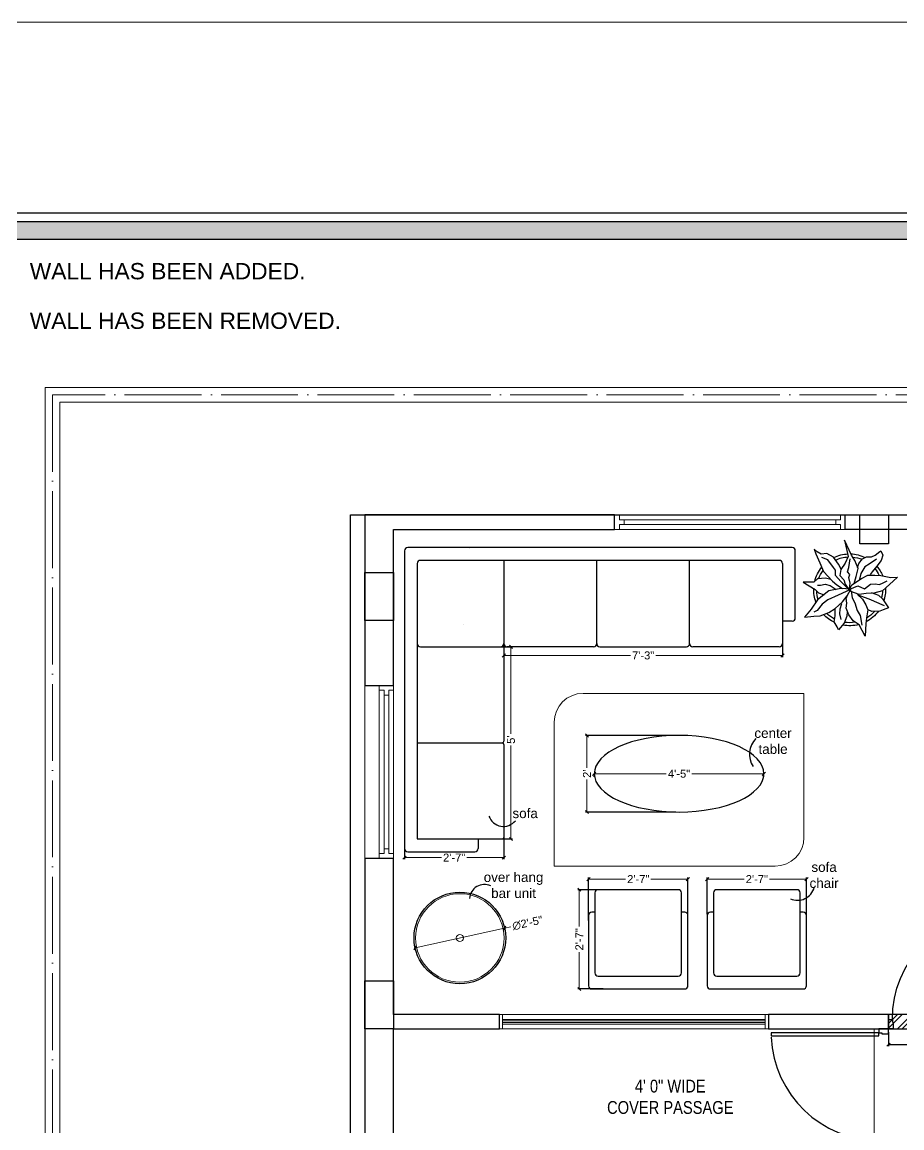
# Model space of a CAD drawing. Header units: millimetres. Extents: x 56222 to 3066687, y -650199 to -121287.
# Drawn here: x 150692.2 to 150966.9, y -177997.5 to -177652.2 of the extents above; entities that cross this region are included whole.
import ezdxf

# ---------------------------------------------------------------- set-up
doc = ezdxf.new("R2010")
doc.units = ezdxf.units.MM
doc.header["$MEASUREMENT"] = 0
doc.header["$PDMODE"] = 35
doc.linetypes.add('ACAD_ISO04W100', pattern=[30, 24, -3, 0, -3])
doc.layers.get('Defpoints').update_dxf_attribs({"color": 220})
doc.layers.add('AR DOOR', color=40, linetype='Continuous')
doc.layers.add('AR ELE-5', color=134, linetype='Continuous')
for name, color, linetype, lineweight in [('COLUMN', 1, 'Continuous', 30), ('dim05', 1, 'Continuous', 13), ('ELEVATION ( SPIRAL STAIR )', 250, 'Continuous', 9), ('FIRST FLOOR ( DW_RAIL )', 7, 'Continuous', 9), ('FIRST FLOOR ( TEXT )', 7, 'Continuous', 9), ('FUR', 250, 'Continuous', 0), ('FURNITURE', 32, 'Continuous', 9), ('GROUND FLOOR', 7, 'Continuous', 9), ('Labelling', 1, 'Continuous', 25), ('NAME PLATE', 7, 'Continuous', 25), ('SECOND FLOOR', 7, 'Continuous', 9), ('SECOND FLOOR  ( PLINE )', 251, 'Continuous', 30), ('SECOND FLOOR ( DW_RAIL )', 7, 'Continuous', 9), ('wall', 7, 'Continuous', 30), ('XX~SLAB ( BEAM )~ ( DIM )', 7, 'Continuous', 9)]:
    doc.layers.add(name, color=color, linetype=linetype, lineweight=lineweight)
doc.layers.add('XX~SLAB ( PLINE )', color=251, linetype='Continuous', plot=False)
doc.styles.add('Arial', font='arial.ttf')
doc.styles.add('KATHA', font='swissc.ttf')
doc.styles.get("Standard").update_dxf_attribs({"font": 'arial.ttf', "height": 6})
doc.styles.add('style4', font='ARIALN.TTF')
doc.dimstyles.new('ISO-25', dxfattribs={"dimtxt": 2.5, "dimasz": 1, "dimexe": 0.5, "dimexo": 1, "dimtad": 0, "dimdec": 1, "dimlunit": 4, "dimtxsty": 'Standard', "dimblk": 'OBLIQUE', "dimcen": 2.5, "dimclrd": 1, "dimclre": 1, "dimclrt": 5, "dimadec": 0, "dimazin": 0, "dimtfac": 1, "dimtdec": 1, "dimtmove": 0, "dimatfit": 3, "dimfxl": 1, "dimlwd": -1, "dimarcsym": 0})

# ---------------------------------------------------------------- blocks, each defined once
blk = doc.blocks.new('LAYOUT FILE')
at = {"layer": 'NAME PLATE', "true_color": 0xd39e00}
h = blk.add_hatch(color=42, dxfattribs=at)
h.paths.add_polyline_path([(3346889.83, -513806.18), (3346889.83, -514260.7), (3347535.56, -514260.7), (3347535.56, -513806.18)])
h.paths.add_polyline_path([(3346894.36, -513810.71), (3347531.03, -513810.71), (3347531.03, -514256.17), (3346894.36, -514256.17)], flags=16)
at = {"layer": 'NAME PLATE', "color": 42, "true_color": 0xd39e00}
for points in [[(3346887.56, -513803.91), (3347537.83, -513803.91), (3347537.83, -514262.96), (3346887.56, -514262.96)], [(3346889.83, -513806.18), (3347535.56, -513806.18), (3347535.56, -514260.7), (3346889.83, -514260.7)], [(3346894.36, -513810.71), (3347531.03, -513810.71), (3347531.03, -514256.17), (3346894.36, -514256.17)]]:
    blk.add_lwpolyline(points, close=True, dxfattribs=at)
blk = doc.blocks.new('*U255')
for points in [[(0, 0), (0, 1120), (-30, 1120), (-30, 0)], [(40, 0), (0, 0), (0, -30), (-10, -30), (-10, -100), (40, -100)], [(-1160, 0), (-1120, 0), (-1120, -30), (-1110, -30), (-1110, -100), (-1160, -100)]]:
    blk.add_lwpolyline(points, close=True)
at = {"layer": 'AR ELE-5', "linetype": 'ByBlock', "ltscale": 15}
blk.add_arc((2, -1), 1122, 92.373, 179.9653, dxfattribs=at)
blk = doc.blocks.new('*U256')
for points in [[(-1160, 0), (-1120, 0), (-1120, 30), (-1110, 30), (-1110, 100), (-1160, 100)], [(0, 0), (0, -1120), (-30, -1120), (-30, 0)], [(40, 0), (0, 0), (0, 30), (-10, 30), (-10, 100), (40, 100)]]:
    blk.add_lwpolyline(points, close=True)
at = {"layer": 'AR ELE-5', "linetype": 'ByBlock', "ltscale": 15}
blk.add_arc((2, 1), 1122, 180.0347, 267.627, dxfattribs=at)
blk = doc.blocks.new('_Oblique')
at = {"layer": 'wall', "color": 0, "lineweight": -2}
blk.add_line((-0.5, -0.5), (0.5, 0.5), dxfattribs=at)
blk = doc.blocks.new('*D595')
at = {"layer": 'Defpoints', "color": 0, "transparency": 16777216}
for p in [(150962.71, -177966.61), (150998.71, -177966.62), (150998.71, -177971.49)]:
    blk.add_point(p, dxfattribs=at)
at = {"layer": 'dim05', "color": 5, "linetype": 'Continuous', "lineweight": -2, "transparency": 16777216}
for p, q in [((150962.71, -177967.61), (150962.71, -177971.99)), ((150998.71, -177967.62), (150998.71, -177971.99))]:
    blk.add_line(p, q, dxfattribs=at)
at = {"layer": 'dim05', "color": 5, "linetype": 'Continuous', "lineweight": 30, "transparency": 16777216}
for p, q in [((150962.71, -177971.49), (150978.93, -177971.49)), ((150998.71, -177971.49), (150982.48, -177971.49))]:
    blk.add_line(p, q, dxfattribs=at)
at = {"layer": 'dim05', "color": 5, "lineweight": 30, "transparency": 16777216, "rotation": 180}
blk.add_blockref('_Oblique', (150962.71, -177971.49), dxfattribs=at)
at = {"layer": 'dim05', "color": 5, "lineweight": 30, "transparency": 16777216}
blk.add_blockref('_Oblique', (150998.71, -177971.49), dxfattribs=at)
at = {"layer": 'dim05', "color": 5, "lineweight": 30, "transparency": 16777216, "insert": (150980.71, -177971.49), "char_height": 2.5, "attachment_point": 5, "style": 'Arial'}
blk.add_mtext("3'", dxfattribs=at)
blk = doc.blocks.new('*D672')
at = {"layer": 'Defpoints', "color": 0, "transparency": 16777216}
for p in [(150834.02, -177847.28), (150844.83, -177847.28), (150834.02, -177907.28)]:
    blk.add_point(p, dxfattribs=at)
at = {"layer": 'dim05', "color": 1, "linetype": 'Continuous', "lineweight": -2, "transparency": 16777216}
for p, q in [((150835.02, -177847.28), (150845.33, -177847.28)), ((150835.02, -177907.28), (150845.33, -177907.28))]:
    blk.add_line(p, q, dxfattribs=at)
at = {"layer": 'dim05', "color": 1, "linetype": 'Continuous', "transparency": 16777216}
for p, q in [((150844.83, -177847.28), (150844.83, -177874.5)), ((150844.83, -177907.28), (150844.83, -177878.05))]:
    blk.add_line(p, q, dxfattribs=at)
at = {"layer": 'dim05', "color": 1, "transparency": 16777216}
for p, rotation in [((150844.83, -177847.28), 90), ((150844.83, -177907.28), 270)]:
    blk.add_blockref('_Oblique', p, dxfattribs=dict(at, rotation=rotation))
at = {"layer": 'dim05', "color": 5, "lineweight": 25, "transparency": 16777216, "insert": (150844.83, -177876.28), "char_height": 2.5, "attachment_point": 5, "rotation": 90, "style": 'Arial'}
blk.add_mtext("5'", dxfattribs=at)
blk = doc.blocks.new('*D673')
at = {"layer": 'Defpoints', "color": 0, "transparency": 16777216}
for p in [(150929.6, -177834.52), (150842.6, -177849.98), (150929.6, -177849.98)]:
    blk.add_point(p, dxfattribs=at)
at = {"layer": 'dim05', "color": 1, "linetype": 'Continuous', "lineweight": -2, "transparency": 16777216}
for p, q in [((150929.6, -177835.52), (150929.6, -177850.48)), ((150842.6, -177848.98), (150842.6, -177849.48))]:
    blk.add_line(p, q, dxfattribs=at)
at = {"layer": 'dim05', "color": 1, "linetype": 'Continuous', "transparency": 16777216}
for p, q in [((150842.6, -177849.98), (150882.16, -177849.98)), ((150929.6, -177849.98), (150890.04, -177849.98))]:
    blk.add_line(p, q, dxfattribs=at)
at = {"layer": 'dim05', "color": 1, "transparency": 16777216, "rotation": 180}
blk.add_blockref('_Oblique', (150842.6, -177849.98), dxfattribs=at)
at = {"layer": 'dim05', "color": 1, "transparency": 16777216}
blk.add_blockref('_Oblique', (150929.6, -177849.98), dxfattribs=at)
at = {"layer": 'dim05', "color": 5, "lineweight": 25, "transparency": 16777216, "insert": (150886.1, -177849.98), "char_height": 2.5, "attachment_point": 5, "style": 'Arial'}
blk.add_mtext('7\'-3"', dxfattribs=at)
blk = doc.blocks.new('*D674')
at = {"layer": 'Defpoints', "color": 0, "transparency": 16777216}
for p in [(150811.6, -177900.89), (150842.6, -177902.34), (150842.6, -177913.1)]:
    blk.add_point(p, dxfattribs=at)
at = {"layer": 'dim05', "color": 1, "linetype": 'Continuous', "lineweight": -2, "transparency": 16777216}
for p, q in [((150811.6, -177901.89), (150811.6, -177913.6)), ((150842.6, -177903.34), (150842.6, -177913.6))]:
    blk.add_line(p, q, dxfattribs=at)
at = {"layer": 'dim05', "color": 1, "linetype": 'Continuous', "transparency": 16777216}
for p, q in [((150811.6, -177913.1), (150823.13, -177913.1)), ((150842.6, -177913.1), (150831.07, -177913.1))]:
    blk.add_line(p, q, dxfattribs=at)
at = {"layer": 'dim05', "color": 1, "transparency": 16777216, "rotation": 180}
blk.add_blockref('_Oblique', (150811.6, -177913.1), dxfattribs=at)
at = {"layer": 'dim05', "color": 1, "transparency": 16777216}
blk.add_blockref('_Oblique', (150842.6, -177913.1), dxfattribs=at)
at = {"layer": 'dim05', "color": 5, "lineweight": 25, "transparency": 16777216, "insert": (150827.1, -177913.1), "char_height": 2.5, "attachment_point": 5, "style": 'Arial'}
blk.add_mtext('2\'-7"', dxfattribs=at)
blk = doc.blocks.new('*D664')
at = {"layer": 'Defpoints', "color": 0, "transparency": 16777216}
for p in [(150870.84, -177886.91), (150923.8, -177886.91), (150923.8, -177886.91)]:
    blk.add_point(p, dxfattribs=at)
at = {"layer": 'dim05', "color": 1, "linetype": 'Continuous', "transparency": 16777216}
for p, q in [((150870.84, -177886.91), (150893.32, -177886.91)), ((150923.8, -177886.91), (150901.31, -177886.91))]:
    blk.add_line(p, q, dxfattribs=at)
at = {"layer": 'dim05', "color": 1, "linetype": 'Continuous', "lineweight": -2, "transparency": 16777216}
for p, q in [((150870.84, -177887.91), (150870.84, -177887.41)), ((150923.8, -177887.91), (150923.8, -177887.41))]:
    blk.add_line(p, q, dxfattribs=at)
at = {"layer": 'dim05', "color": 1, "transparency": 16777216, "rotation": 180}
blk.add_blockref('_Oblique', (150870.84, -177886.91), dxfattribs=at)
at = {"layer": 'dim05', "color": 1, "transparency": 16777216}
blk.add_blockref('_Oblique', (150923.8, -177886.91), dxfattribs=at)
at = {"layer": 'dim05', "color": 5, "lineweight": 25, "transparency": 16777216, "insert": (150897.32, -177886.91), "char_height": 2.5, "attachment_point": 5, "style": 'Arial'}
blk.add_mtext('4\'-5"', dxfattribs=at)
blk = doc.blocks.new('*D665')
at = {"layer": 'Defpoints', "color": 0, "transparency": 16777216}
for p in [(150897.32, -177874.95), (150868.57, -177898.86), (150897.32, -177898.86)]:
    blk.add_point(p, dxfattribs=at)
at = {"layer": 'dim05', "color": 1, "linetype": 'Continuous', "lineweight": -2, "transparency": 16777216}
for p, q in [((150896.32, -177874.95), (150868.07, -177874.95)), ((150896.32, -177898.86), (150868.07, -177898.86))]:
    blk.add_line(p, q, dxfattribs=at)
at = {"layer": 'dim05', "color": 1, "linetype": 'Continuous', "transparency": 16777216}
for p, q in [((150868.57, -177874.95), (150868.57, -177885.11)), ((150868.57, -177898.86), (150868.57, -177888.7))]:
    blk.add_line(p, q, dxfattribs=at)
at = {"layer": 'dim05', "color": 1, "transparency": 16777216}
for p, rotation in [((150868.57, -177874.95), 90), ((150868.57, -177898.86), 270)]:
    blk.add_blockref('_Oblique', p, dxfattribs=dict(at, rotation=rotation))
at = {"layer": 'dim05', "color": 5, "lineweight": 25, "transparency": 16777216, "insert": (150868.57, -177886.91), "char_height": 2.5, "attachment_point": 5, "rotation": 90, "style": 'Arial'}
blk.add_mtext("2'", dxfattribs=at)
blk = doc.blocks.new('*D675')
at = {"layer": 'Defpoints', "color": 0, "transparency": 16777216}
for p in [(150906.09, -177919.81), (150906.09, -177931.73), (150937.11, -177931.73)]:
    blk.add_point(p, dxfattribs=at)
at = {"layer": 'dim05', "color": 1, "linetype": 'Continuous', "lineweight": -2, "transparency": 16777216}
for p, q in [((150906.09, -177930.73), (150906.09, -177919.31)), ((150937.11, -177930.73), (150937.11, -177919.31))]:
    blk.add_line(p, q, dxfattribs=at)
at = {"layer": 'dim05', "color": 1, "linetype": 'Continuous', "transparency": 16777216}
for p, q in [((150906.09, -177919.81), (150917.63, -177919.81)), ((150937.11, -177919.81), (150925.57, -177919.81))]:
    blk.add_line(p, q, dxfattribs=at)
at = {"layer": 'dim05', "color": 1, "transparency": 16777216, "rotation": 180}
blk.add_blockref('_Oblique', (150906.09, -177919.81), dxfattribs=at)
at = {"layer": 'dim05', "color": 1, "transparency": 16777216}
blk.add_blockref('_Oblique', (150937.11, -177919.81), dxfattribs=at)
at = {"layer": 'dim05', "color": 5, "lineweight": 25, "transparency": 16777216, "insert": (150921.6, -177919.81), "char_height": 2.5, "attachment_point": 5, "style": 'Arial'}
blk.add_mtext('2\'-7"', dxfattribs=at)
blk = doc.blocks.new('*D666')
at = {"layer": 'Defpoints', "color": 0, "transparency": 16777216}
for p in [(150900.08, -177919.81), (150869.06, -177933.73), (150900.08, -177933.73)]:
    blk.add_point(p, dxfattribs=at)
at = {"layer": 'dim05', "color": 1, "linetype": 'Continuous', "lineweight": -2, "transparency": 16777216}
for p, q in [((150869.06, -177932.73), (150869.06, -177919.31)), ((150900.08, -177932.73), (150900.08, -177919.31))]:
    blk.add_line(p, q, dxfattribs=at)
at = {"layer": 'dim05', "color": 1, "linetype": 'Continuous', "transparency": 16777216}
for p, q in [((150869.06, -177919.81), (150880.6, -177919.81)), ((150900.08, -177919.81), (150888.54, -177919.81))]:
    blk.add_line(p, q, dxfattribs=at)
at = {"layer": 'dim05', "color": 1, "transparency": 16777216, "rotation": 180}
blk.add_blockref('_Oblique', (150869.06, -177919.81), dxfattribs=at)
at = {"layer": 'dim05', "color": 1, "transparency": 16777216}
blk.add_blockref('_Oblique', (150900.08, -177919.81), dxfattribs=at)
at = {"layer": 'dim05', "color": 5, "lineweight": 25, "transparency": 16777216, "insert": (150884.57, -177919.81), "char_height": 2.5, "attachment_point": 5, "style": 'Arial'}
blk.add_mtext('2\'-7"', dxfattribs=at)
blk = doc.blocks.new('*D667')
at = {"layer": 'Defpoints', "color": 0, "transparency": 16777216}
for p in [(150874.6, -177923.12), (150866.17, -177954.12), (150874.61, -177954.12)]:
    blk.add_point(p, dxfattribs=at)
at = {"layer": 'dim05', "color": 1, "linetype": 'Continuous', "lineweight": -2, "transparency": 16777216}
for p, q in [((150873.6, -177923.12), (150865.67, -177923.12)), ((150873.61, -177954.12), (150865.67, -177954.12))]:
    blk.add_line(p, q, dxfattribs=at)
at = {"layer": 'dim05', "color": 1, "linetype": 'Continuous', "transparency": 16777216}
for p, q in [((150866.17, -177923.12), (150866.17, -177934.65)), ((150866.17, -177954.12), (150866.17, -177942.59))]:
    blk.add_line(p, q, dxfattribs=at)
at = {"layer": 'dim05', "color": 1, "transparency": 16777216}
for p, rotation in [((150866.17, -177923.12), 90), ((150866.17, -177954.12), 270)]:
    blk.add_blockref('_Oblique', p, dxfattribs=dict(at, rotation=rotation))
at = {"layer": 'dim05', "color": 5, "lineweight": 25, "transparency": 16777216, "insert": (150866.17, -177938.62), "char_height": 2.5, "attachment_point": 5, "rotation": 90, "style": 'Arial'}
blk.add_mtext('2\'-7"', dxfattribs=at)
blk = doc.blocks.new('ARPLS010')
at = {"linetype": 'ByBlock'}
for p, q in [((0.179, 0.666), (0.121, 0.605)), ((0.174, 0.573), (0.179, 0.666)), ((-0.278, 0.467), (-0.295, 0.42)), ((-0.248, 0.54), (-0.278, 0.467)), ((-0.182, 0.493), (-0.248, 0.54)), ((-0.222, 0.484), (-0.164, 0.347)), ((-0.125, 0.459), (-0.182, 0.493)), ((0.121, 0.605), (-0.013, 0.459)), ((0.091, 0.447), (0.125, 0.522)), ((0.2, 0.432), (0.174, 0.573)), ((-0.295, 0.42), (-0.302, 0.309)), ((-0.302, 0.309), (-0.276, 0.258)), ((-0.164, 0.347), (-0.139, 0.295)), ((-0.072, 0.404), (-0.125, 0.459)), ((-0.038, 0.302), (-0.072, 0.404)), ((-0.044, 0.336), (-0.049, 0.232)), ((-0.013, 0.459), (-0.044, 0.336)), ((0.077, 0.412), (0.091, 0.447)), ((0.082, 0.358), (0.077, 0.412)), ((0.08, 0.288), (0.082, 0.358)), ((0.203, 0.352), (0.2, 0.432)), ((0.204, 0.254), (0.203, 0.352)), ((0.252, 0.313), (0.216, 0.287)), ((0.33, 0.38), (0.252, 0.313)), ((0.409, 0.44), (0.33, 0.38)), ((0.425, 0.373), (0.356, 0.269)), ((0.484, 0.459), (0.409, 0.44)), ((0.459, 0.303), (0.485, 0.354)), ((0.542, 0.434), (0.484, 0.459)), ((0.485, 0.354), (0.533, 0.42)), ((0.533, 0.42), (0.542, 0.434)), ((-0.469, 0.226), (-0.643, 0.216)), ((-0.643, 0.216), (-0.485, 0.134)), ((-0.359, 0.148), (-0.49, 0.172)), ((-0.362, 0.24), (-0.469, 0.226)), ((-0.278, 0.254), (-0.362, 0.24)), ((-0.21, 0.227), (-0.278, 0.254)), ((-0.132, 0.18), (-0.21, 0.227)), ((-0.139, 0.295), (-0.08, 0.131)), ((-0.063, 0.111), (-0.132, 0.18)), ((-0.049, 0.232), (-0.065, 0.135)), ((0.015, 0.209), (0.08, 0.288)), ((0.056, 0.114), (0.015, 0.209)), ((0.068, 0.032), (0.16, 0.165)), ((0.227, 0.157), (0.132, 0.131)), ((0.16, 0.165), (0.204, 0.254)), ((0.318, 0.213), (0.227, 0.157)), ((0.356, 0.269), (0.318, 0.213)), ((0.368, 0.128), (0.432, 0.176)), ((0.432, 0.176), (0.459, 0.236)), ((0.459, 0.236), (0.459, 0.303)), ((-0.485, 0.134), (-0.433, 0.051)), ((-0.433, 0.051), (-0.349, -0.011)), ((-0.287, 0.106), (-0.359, 0.148)), ((-0.18, 0.073), (-0.287, 0.106)), ((-0.111, 0.036), (-0.18, 0.073)), ((-0.013, 0.022), (-0.111, 0.036)), ((-0.084, -0.034), (0.007, 0.018)), ((0.003, 0.011), (-0.076, -0.16)), ((-0.065, 0.135), (-0.024, 0.018)), ((-0.024, 0.018), (0.009, 0.005)), ((0.006, -0.002), (0.068, 0.032)), ((0.007, 0.018), (0.02, -0.121)), ((0.009, 0.005), (0.056, 0.114)), ((0.017, -0.002), (0.091, 0.009)), ((0.088, 0.065), (0.187, 0.091)), ((0.091, 0.009), (0.173, -0.011)), ((0.173, -0.011), (0.212, 0.004)), ((0.187, 0.091), (0.297, 0.116)), ((0.212, 0.004), (0.252, -0.03)), ((0.297, 0.116), (0.408, 0.071)), ((0.309, 0.109), (0.368, 0.128)), ((0.309, -0.01), (0.43, 0.006)), ((0.408, 0.071), (0.482, 0.024)), ((0.482, 0.024), (0.689, -0.072)), ((-0.464, -0.073), (-0.558, -0.152)), ((-0.558, -0.152), (-0.517, -0.172)), ((-0.366, -0.036), (-0.464, -0.073)), ((-0.336, -0.142), (-0.413, -0.121)), ((-0.306, -0.033), (-0.366, -0.036)), ((-0.349, -0.011), (-0.256, -0.05)), ((-0.269, -0.135), (-0.336, -0.142)), ((-0.193, -0.113), (-0.269, -0.135)), ((-0.259, -0.2), (-0.168, -0.1)), ((-0.256, -0.05), (-0.185, -0.038)), ((-0.185, -0.038), (-0.114, -0.046)), ((-0.168, -0.1), (-0.084, -0.034)), ((-0.114, -0.046), (-0.093, -0.036)), ((0.02, -0.121), (-0.017, -0.291)), ((0.01, -0.014), (0.017, -0.002)), ((0.078, -0.064), (0.01, -0.014)), ((0.016, -0.023), (0.116, -0.122)), ((0.07, -0.179), (0.018, -0.1)), ((0.138, -0.083), (0.078, -0.064)), ((0.116, -0.122), (0.201, -0.195)), ((0.197, -0.135), (0.138, -0.083)), ((0.283, -0.123), (0.197, -0.135)), ((0.252, -0.03), (0.309, -0.01)), ((0.277, -0.114), (0.357, -0.156)), ((0.37, -0.064), (0.283, -0.123)), ((0.462, -0.021), (0.37, -0.064)), ((0.689, -0.072), (0.462, -0.021)), ((-0.517, -0.172), (-0.447, -0.216)), ((-0.447, -0.216), (-0.363, -0.202)), ((-0.363, -0.202), (-0.263, -0.2)), ((-0.363, -0.408), (-0.318, -0.29)), ((-0.318, -0.29), (-0.259, -0.2)), ((-0.138, -0.304), (-0.199, -0.38)), ((-0.017, -0.291), (-0.141, -0.446)), ((-0.076, -0.16), (-0.138, -0.304)), ((0.059, -0.27), (0.005, -0.185)), ((0.08, -0.342), (0.059, -0.27)), ((0.121, -0.239), (0.07, -0.179)), ((0.184, -0.299), (0.121, -0.239)), ((0.141, -0.261), (0.16, -0.336)), ((0.252, -0.362), (0.184, -0.299)), ((0.201, -0.195), (0.272, -0.198)), ((0.272, -0.198), (0.311, -0.225)), ((0.311, -0.225), (0.415, -0.304)), ((0.357, -0.156), (0.455, -0.226)), ((0.415, -0.304), (0.447, -0.388)), ((0.455, -0.226), (0.503, -0.317)), ((-0.368, -0.496), (-0.363, -0.408)), ((-0.287, -0.45), (-0.314, -0.498)), ((-0.199, -0.38), (-0.287, -0.45)), ((-0.141, -0.446), (-0.269, -0.533)), ((-0.042, -0.432), (-0.071, -0.352)), ((0.002, -0.48), (-0.042, -0.432)), ((0.064, -0.446), (0.066, -0.407)), ((0.066, -0.407), (0.08, -0.342)), ((0.15, -0.445), (0.106, -0.5)), ((0.16, -0.336), (0.15, -0.445)), ((0.376, -0.416), (0.252, -0.362)), ((0.502, -0.472), (0.376, -0.416)), ((0.503, -0.317), (0.494, -0.398)), ((0.494, -0.398), (0.528, -0.452)), ((0.528, -0.452), (0.567, -0.494)), ((-0.382, -0.625), (-0.368, -0.496)), ((-0.269, -0.533), (-0.382, -0.625)), ((0.104, -0.646), (0.002, -0.48)), ((0.106, -0.5), (0.104, -0.646)), ((0.567, -0.494), (0.502, -0.472))]:
    blk.add_line(p, q, dxfattribs=at)
for radius, start, end in [(0.5, 87.2367, 107.9154), (0.5, 126.2799, 152.7042), (0.458, 130.7647, 148.9789), (0.458, 91.6596, 104.0784), (0.5, 49.0791, 67.0324), (0.458, 49.8461, 63.9764), (0.458, 5.0517, 21.9108), (0.5, 1.3782, 25.7565), (0.5, 164.9216, 191.0302), (0.458, 169.9629, 188.6517), (0.458, 334.5625, 357.1532), (0.5, 333.6991, 357.5577), (0.5, 205.1623, 226.3204), (0.458, 207.232, 224.0819), (0.458, 252.8522, 267.711), (0.5, 283.5324, 308.8712), (0.458, 289.266, 306.1107), (0.5, 249.553, 272.4234)]:
    blk.add_arc((0, 0), radius, start, end, dxfattribs=at)
blk = doc.blocks.new('*D676')
at = {"layer": 'Defpoints', "color": 0, "transparency": 16777216}
for p in [(150842.85, -177935.11), (150814.91, -177941.27)]:
    blk.add_point(p, dxfattribs=at)
at = {"layer": 'dim05', "color": 1, "linetype": 'Continuous', "transparency": 16777216}
for p in [(150844.81, -177934.68), (150814.91, -177941.27)]:
    blk.add_line(p, (150842.85, -177935.11), dxfattribs=at)
at = {"layer": 'dim05', "color": 1, "transparency": 16777216}
for p, rotation in [((150842.85, -177935.11), 192.4314332241415), ((150814.91, -177941.27), 12.43143322414142)]:
    blk.add_blockref('_Oblique', p, dxfattribs=dict(at, rotation=rotation))
at = {"layer": 'dim05', "color": 5, "lineweight": 25, "transparency": 16777216, "insert": (150849.99, -177933.54), "char_height": 2.5, "attachment_point": 5, "rotation": 12.4314, "style": 'Arial'}
blk.add_mtext('∅2\'-5"', dxfattribs=at)

msp = doc.modelspace()

# ---------------------------------------------------------------- hatches: boundary and pattern name
at = {"layer": 'ELEVATION ( SPIRAL STAIR )', "lineweight": 5}
h = msp.add_hatch(dxfattribs=at)
h.set_pattern_fill('ANSI32', color=2, scale=8.479723)
h.set_pattern_definition([(45, (791.2596, -723.9666), (-2.24852616, 2.24852616), []), (45, (792.7587, -723.9666), (-2.24852616, 2.24852616), [])])
h.paths.add_polyline_path([(150997.2092, -177963.6055), (150996.6092, -177963.6055), (150996.6092, -177962.1055), (150963.9435, -177962.1055, 0.01145185), (150963.9092, -177963.6463), (150963.9092, -177964.5055), (150964.2092, -177964.5055), (150964.2092, -177966.6055), (150997.2092, -177966.6055)])
h.paths.add_polyline_path([(150964.2092, -177964.5055), (150963.9092, -177964.5055), (150963.9092, -177963.6463, -0.00030313), (150963.9092, -177963.6055), (150962.7092, -177963.6055), (150962.7092, -177966.6055), (150964.2092, -177966.6055)])
h.paths.add_polyline_path([(150963.9435, -177962.1055), (150962.7092, -177962.1055), (150962.7092, -177963.6055), (150963.9092, -177963.6055, -0.01114869)])

# ---------------------------------------------------------------- linework, layer by layer
at = {"layer": 'COLUMN'}
for points in [[(150953.7092, -177806.1055), (150962.7092, -177806.1055), (150962.7092, -177815.1055), (150953.7092, -177815.1055)], [(150799.2092, -177824.1055), (150808.2092, -177824.1055), (150808.2092, -177839.1055), (150799.2092, -177839.1055)], [(150799.2092, -177951.6055), (150808.2092, -177951.6055), (150808.2092, -177966.6055), (150799.2092, -177966.6055)]]:
    msp.add_lwpolyline(points, close=True, dxfattribs=at)
at = {"layer": 'ELEVATION ( SPIRAL STAIR )', "color": 2, "lineweight": 30}
msp.add_lwpolyline([(150962.7092, -177966.6055), (150997.2092, -177966.6055), (150997.2092, -177962.1055), (150962.7092, -177962.1055)], close=True, dxfattribs=at)
at = {"layer": 'FIRST FLOOR ( DW_RAIL )'}
for points in [[(150842.2092, -177966.6055), (150842.2092, -177962.1055)], [(150924.2092, -177962.1055), (150924.2092, -177966.6055)]]:
    msp.add_lwpolyline(points, dxfattribs=at)
for points in [[(150842.2092, -177963.6055), (150924.2092, -177963.6055), (150924.2092, -177964.1055), (150842.2092, -177964.1055)], [(150842.2092, -177964.6055), (150924.2092, -177964.6055), (150924.2092, -177965.1055), (150842.2092, -177965.1055)]]:
    msp.add_lwpolyline(points, close=True, dxfattribs=at)
at = {"layer": 'FUR'}
for p, q in [((150831.9286, -177816.6922), (150831.9286, -177816.6922)), ((150829.9287, -177840.2817), (150829.9287, -177840.2817))]:
    msp.add_line(p, q, dxfattribs=at)
at = {"layer": 'FURNITURE', "lineweight": 30}
for p, q in [((150811.6024, -177817.2769), (150811.6024, -177910.2769)), ((150932.6024, -177816.2769), (150812.6024, -177816.2769)), ((150933.6024, -177838.2769), (150933.6024, -177817.2769)), ((150928.6024, -177820.2769), (150816.6024, -177820.2769)), ((150842.6024, -177820.2769), (150842.6024, -177876.7769)), ((150871.6024, -177846.2769), (150871.6024, -177820.2769)), ((150900.6024, -177846.2769), (150900.6024, -177820.2769)), ((150815.6024, -177821.2769), (150815.6024, -177907.2769)), ((150929.6024, -177821.2769), (150929.6024, -177824.2769)), ((150929.6024, -177824.2769), (150929.6024, -177846.2769)), ((150932.6024, -177839.2769), (150929.6024, -177839.2769)), ((150816.6024, -177847.2769), (150841.6024, -177847.2769)), ((150870.6024, -177847.2769), (150843.6024, -177847.2769)), ((150872.6024, -177847.2769), (150899.6024, -177847.2769)), ((150928.6024, -177847.2769), (150901.6024, -177847.2769)), ((150815.6024, -177877.2769), (150842.1024, -177877.2769)), ((150842.6024, -177877.7769), (150842.6024, -177906.7769)), ((150815.6024, -177907.2769), (150842.1024, -177907.2769)), ((150834.6024, -177907.2769), (150834.6024, -177910.2769)), ((150812.6024, -177911.2769), (150833.6024, -177911.2769))]:
    msp.add_line(p, q, dxfattribs=at)
for points in [[(150871.0632, -177924.1231), (150871.0632, -177949.1231, 0.41421356), (150872.0632, -177950.1231), (150897.0632, -177950.1231, 0.41421356), (150898.0632, -177949.1231), (150898.0632, -177946.1231), (150898.0632, -177924.1231, 0.41421356), (150897.0632, -177923.1231), (150872.0632, -177923.1231, 0.41421356)], [(150908.0879, -177924.1231), (150908.0879, -177949.1231, 0.41421356), (150909.0879, -177950.1231), (150934.0879, -177950.1231, 0.41421356), (150935.0879, -177949.1231), (150935.0879, -177946.1231), (150935.0879, -177924.1231, 0.41421356), (150934.0879, -177923.1231), (150909.0879, -177923.1231, 0.41421356)]]:
    msp.add_lwpolyline(points, format="xyb", close=True, dxfattribs=at)
for points in [[(150871.0632, -177930.1231), (150870.0632, -177930.1231, 0.41421356), (150869.0632, -177931.1231), (150869.0632, -177953.1231, 0.41421356), (150870.0632, -177954.1231), (150899.0807, -177954.1122, 0.41421356), (150900.0807, -177953.1122), (150900.0807, -177931.1231, 0.41421356), (150899.0807, -177930.1231), (150898.0632, -177930.1231)], [(150908.0879, -177930.1231), (150907.0879, -177930.1231, 0.41421356), (150906.0879, -177931.1231), (150906.0879, -177953.1231, 0.41421356), (150907.0879, -177954.1231), (150936.1054, -177954.1122, 0.41421356), (150937.1054, -177953.1122), (150937.1054, -177931.1231, 0.41421356), (150936.1054, -177930.1231), (150935.0879, -177930.1231)]]:
    msp.add_lwpolyline(points, format="xyb", dxfattribs=at)
msp.add_circle((150828.882, -177938.1912), 14.3057, dxfattribs=at)
at = {"layer": 'FURNITURE', "lineweight": 5}
for radius in [13.8057, 1.1095]:
    msp.add_circle((150828.882, -177938.1912), radius, dxfattribs=at)
at = {"layer": 'FURNITURE', "lineweight": 30}
for centre, radius, start, end in [((150812.6024, -177817.2769), 1, 90, 180), ((150932.6024, -177817.2769), 1, 0, 90), ((150816.6024, -177821.2769), 1, 90, 180), ((150928.6024, -177821.2769), 1, 0, 90), ((150932.6024, -177838.2769), 1, 270, 0), ((150816.6024, -177846.2769), 1, 180, 270), ((150816.6024, -177846.2769), 1, 180, 270), ((150841.6024, -177846.2769), 1, 270, 0), ((150843.6024, -177846.2769), 1, 180, 270), ((150870.6024, -177846.2769), 1, 270, 0), ((150872.6024, -177846.2769), 1, 180, 270), ((150899.6024, -177846.2769), 1, 270, 0), ((150901.6024, -177846.2769), 1, 180, 270), ((150928.6024, -177846.2769), 1, 270, 0), ((150842.1024, -177876.7769), 0.5, 270, 0), ((150842.1024, -177877.7769), 0.5, 0, 90), ((150842.1024, -177906.7769), 0.5, 270, 0), ((150812.6024, -177910.2769), 1, 180, 270), ((150833.6024, -177910.2769), 1, 270, 0)]:
    msp.add_arc(centre, radius, start, end, dxfattribs=at)
at = {"layer": 'FURNITURE', "lineweight": 30, "extrusion": (0, 0, -1)}
msp.add_ellipse((150897.3162, -177886.907), major_axis=(26.4789, 0), ratio=0.45146768, dxfattribs=at)
at = {"layer": 'GROUND FLOOR'}
for p, q in [((150699.4592, -177766.3555), (151199.7092, -177766.3555)), ((150699.4592, -177766.3555), (150699.4592, -178233.3555)), ((150703.9592, -177770.8555), (151199.7092, -177770.8555)), ((150703.9592, -177770.8555), (150703.9592, -178228.8555))]:
    msp.add_line(p, q, dxfattribs=at)
at = {"layer": 'GROUND FLOOR', "color": 1, "linetype": 'ACAD_ISO04W100'}
msp.add_lwpolyline([(151199.7092, -177768.6055), (150701.7092, -177768.6055), (150701.7092, -178231.1055), (151199.7092, -178231.1055)], dxfattribs=at)
at = {"layer": 'Labelling', "color": 1}
for centre, radius, start, end in [((150926.0864, -177880.8435, 0.0006), 6.8224, 134.211537, 214.207939), ((150842.4938, -177898.54, 0.0006), 4.8201, 199.185347, 320.391628), ((150836.5863, -177926.2358, -0.0006), 4.7356, 66.16113, 175.224487), ((150934.2659, -177920.9715, 0.0006), 5.4672, 246.205169, 344.719409)]:
    msp.add_arc(centre, radius, start, end, dxfattribs=at)
at = {"layer": 'SECOND FLOOR'}
for p, q in [((150799.2092, -177806.1055), (151199.7092, -177806.1055)), ((150799.2092, -177806.1055), (150799.2092, -178116.6055)), ((150877.2092, -177806.1055), (150877.2092, -177810.6055)), ((150949.2092, -177806.1055), (150949.2092, -177810.6055)), ((150808.2092, -177962.1055), (150808.2092, -177810.6055)), ((150808.2092, -177810.6055), (151018.2092, -177810.6055)), ((150808.2092, -177859.3555), (150799.2092, -177859.3555)), ((150808.2092, -177913.3555), (150799.2092, -177913.3555)), ((150808.2092, -177962.1055), (150841.2092, -177962.1055)), ((150841.2092, -177966.6055), (150841.2092, -177962.1055)), ((150925.2092, -177962.1055), (150962.7092, -177962.1055)), ((150925.2092, -177966.6055), (150925.2092, -177962.1055)), ((150962.7092, -177966.6055), (150962.7092, -177962.1055)), ((150808.2092, -177966.6055), (150962.7092, -177966.6055)), ((150808.2092, -178116.6055), (150808.2092, -177966.6055)), ((150958.2092, -178116.6055), (150958.2092, -177966.6055))]:
    msp.add_line(p, q, dxfattribs=at)
at = {"layer": 'SECOND FLOOR  ( PLINE )'}
for points in [[(150808.2092, -177810.6055), (150877.2092, -177810.6055), (150877.2092, -177806.1055), (150799.2092, -177806.1055), (150799.2092, -177859.3555), (150808.2092, -177859.3555)], [(151018.2092, -177966.6055), (150998.7092, -177966.6055), (150998.7092, -177962.1055), (151018.2092, -177962.1055), (151018.2092, -177810.6055), (150949.2092, -177810.6055), (150949.2092, -177806.1055), (151094.7084, -177806.1055), (151094.7084, -177810.6055), (151022.7092, -177810.6055), (151022.7092, -177962.1055), (151043.7092, -177962.1055), (151043.7092, -177966.6055), (151022.7092, -177966.6055)], [(150841.2092, -177962.1055), (150808.2092, -177962.1055), (150808.2092, -177913.3555), (150803.7092, -177913.3555), (150799.2092, -177913.3555), (150799.2092, -178014.6055), (150808.2092, -178014.6055), (150808.2092, -177966.6055), (150841.2092, -177966.6055)], [(150962.7092, -177962.1055), (150925.2092, -177962.1055), (150925.2092, -177966.6055), (150962.7092, -177966.6055)]]:
    msp.add_lwpolyline(points, close=True, dxfattribs=at)
at = {"layer": 'SECOND FLOOR ( DW_RAIL )', "color": 3}
msp.add_lwpolyline([(150949.2092, -177806.1055), (150947.7092, -177806.1055), (150947.7092, -177807.6055), (150946.2092, -177807.6055), (150946.2092, -177809.1055), (150880.2092, -177809.1055), (150880.2092, -177807.6055), (150878.7092, -177807.6055), (150878.7092, -177806.1055), (150877.2092, -177806.1055), (150877.2092, -177810.6055), (150878.7092, -177810.6055), (150878.7092, -177809.1055), (150880.2092, -177809.1055), (150880.2092, -177807.6055), (150946.2092, -177807.6055), (150946.2092, -177809.1055), (150947.7092, -177809.1055), (150947.7092, -177810.6055), (150949.2092, -177810.6055), (150949.2092, -177806.1055), (150877.2092, -177806.1055), (150877.2092, -177810.6055), (150949.2092, -177810.6055)], close=True, dxfattribs=at)
at = {"layer": 'SECOND FLOOR ( DW_RAIL )'}
msp.add_lwpolyline([(150808.2092, -177913.3555), (150808.2092, -177911.8555), (150806.7092, -177911.8555), (150806.7092, -177910.3555), (150805.2092, -177910.3555), (150805.2092, -177862.3555), (150806.7092, -177862.3555), (150806.7092, -177860.8555), (150808.2092, -177860.8555), (150808.2092, -177859.3555), (150803.7092, -177859.3555), (150803.7092, -177860.8555), (150805.2092, -177860.8555), (150805.2092, -177862.3555), (150806.7092, -177862.3555), (150806.7092, -177910.3555), (150805.2092, -177910.3555), (150805.2092, -177911.8555), (150803.7092, -177911.8555), (150803.7092, -177913.3555), (150808.2092, -177913.3555), (150808.2092, -177859.3555), (150803.7092, -177859.3555), (150803.7092, -177913.3555)], close=True, dxfattribs=at)
at = {"layer": 'XX~SLAB ( BEAM )~ ( DIM )'}
msp.add_line((150808.2092, -177962.1055), (150817.2092, -177962.1055), dxfattribs=at)
for points in [[(149747.6356, -177652.2174), (152273.4285, -177652.2174), (152273.4285, -178336.4491), (149747.6356, -178336.4491)], [(150841.2092, -177962.1055), (150925.2092, -177962.1055), (150925.2092, -177966.6055), (150841.2092, -177966.6055)]]:
    msp.add_lwpolyline(points, close=True, dxfattribs=at)
at = {"layer": 'XX~SLAB ( BEAM )~ ( DIM )', "color": 9, "true_color": 0xc7c8ca}
msp.add_lwpolyline([(150867.3271, -177861.8278), (150936.3053, -177861.8278), (150936.3053, -177906.7802, -0.41421356), (150927.3053, -177915.7802), (150858.3271, -177915.7802), (150858.3271, -177870.8278, -0.41421356)], format="xyb", close=True, dxfattribs=at)
at = {"layer": 'XX~SLAB ( PLINE )'}
msp.add_lwpolyline([(150794.7092, -177806.1055), (151199.7092, -177806.1055), (151199.7092, -178116.6055), (151190.7092, -178116.6055), (151170.9045, -178116.6055), (151130.5674, -178116.6055), (151105.2092, -178116.6055), (150958.2092, -178116.6055), (150884.9656, -178116.6055), (150794.7092, -178116.6055)], close=True, dxfattribs=at)

# ---------------------------------------------------------------- block references
at = {"xscale": -22.43806280742462, "yscale": 22.43806280742462, "zscale": 22.43806280742462, "rotation": 269.893550954013}
msp.add_blockref('ARPLS010', (150950.5647, -177829.4821), dxfattribs=at)
at = {"layer": 'AR DOOR', "linetype": 'ByBlock', "lineweight": -2, "extrusion": (0, 0, -1), "yscale": 0.02999999999996949, "zscale": -0.02999999999996949}
for name, p, xscale, rotation in [('*U256', (-150997.5092, -177963.6055), 0.02999999999996949, 180), ('*U255', (-150959.7092, -177967.8055), -0.02999999999996949, 270)]:
    msp.add_blockref(name, p, dxfattribs=dict(at, xscale=xscale, rotation=rotation))
at = {"layer": 'NAME PLATE', "lineweight": 0, "xscale": 1.209046105522275, "yscale": 1.209046105522275, "zscale": 1.209046105522275}
msp.add_blockref('LAYOUT FILE', (-3895911.8874, 443500.8401, 0.1256), dxfattribs=at)

# ---------------------------------------------------------------- texts
at = {"layer": 'FIRST FLOOR ( TEXT )', "insert": (150894.5703, -177987.8116), "char_height": 4, "attachment_point": 5, "style": 'KATHA'}
msp.add_mtext('4\' 0" WIDE \\PCOVER PASSAGE', dxfattribs=at)
at = {"layer": 'Labelling', "char_height": 5.087834, "width": 118.925581, "attachment_point": 5, "style": 'style4'}
for s, insert in [('\\A1;\\pxql;{\\fArial|b0|i0|c0|p34;WALL HAS BEEN ADDED.}', (150754.0678, -177730.0217, 0.0263)), ('\\A1;\\pxql;{\\fArial|b0|i0|c0|p34;WALL HAS BEEN REMOVED.}', (150754.0678, -177745.4908, 0.0263))]:
    msp.add_mtext(s, dxfattribs=dict(at, insert=insert))
at = {"layer": 'Labelling', "color": 1, "char_height": 3, "width": 33.454272, "attachment_point": 5, "style": 'style4'}
for s, insert in [('\\A1;\\pxt6;{\\fArial|b0|i0|c0|p34;center \\P\\ptz;table}', (150926.6559, -177876.7378)), ('\\A1;{\\fArial|b0|i0|c0|p34;sofa}', (150849.2657, -177899.2888)), ('\\A1;{\\fArial|b0|i0|c0|p34;sofa \\Pchair}', (150942.5981, -177918.5891)), ('\\A1;{\\fArial|b0|i0|c0|p34;over hang \\Pbar unit}', (150845.6419, -177921.7341))]:
    msp.add_mtext(s, dxfattribs=dict(at, insert=insert))

# ---------------------------------------------------------------- dimensions: what is measured, and where the dimension line sits
at = {"layer": 'dim05', "color": 27, "lineweight": 25, "true_color": 0x7d5120}
for base, p1, p2, override, picture, middle in [((150929.6024, -177849.985), (150842.6024, -177849.985), (150929.6024, -177834.5242), {"dimtxsty": 'Arial'}, '*D673', (150886.1024, -177849.985)), ((150842.6024, -177913.0986), (150811.6024, -177900.8884), (150842.6024, -177902.3394), {"dimtxsty": 'Arial'}, '*D674', (150827.1024, -177913.0986)), ((150900.0807, -177919.8068), (150869.0632, -177933.7337), (150900.0807, -177933.7337), {"dimdec": 0, "dimtxsty": 'Arial'}, '*D666', (150884.5719, -177919.8068)), ((150906.0879, -177919.8068), (150937.1054, -177931.7294), (150906.0879, -177931.7294), {"dimdec": 0, "dimtxsty": 'Arial'}, '*D675', (150921.5967, -177919.8068))]:
    dim = msp.add_linear_dim(base=base, p1=p1, p2=p2, dimstyle='ISO-25', override=override, dxfattribs=at)
    dim.commit()
    dim.dimension.update_dxf_attribs({"geometry": picture, "text_midpoint": middle})
dim = msp.add_linear_dim(base=(150844.8254, -177847.2769), p1=(150834.0165, -177907.2769), p2=(150834.0165, -177847.2769), angle=90, dimstyle='ISO-25', override={"dimtxsty": 'Arial'}, dxfattribs=at)
dim.commit()
dim.dimension.update_dxf_attribs({"geometry": '*D672', "text_midpoint": (150844.8254, -177876.2769), "dimtype": 160})
for base, p1, p2, angle, picture, middle in [((150868.5665, -177898.8614), (150897.3162, -177874.9526), (150897.3162, -177898.8614), 270, '*D665', (150868.5665, -177886.907)), ((150923.7951, -177886.907), (150870.8373, -177886.907), (150923.7951, -177886.907), 180, '*D664', (150897.3162, -177886.907)), ((150866.1686, -177954.1214), (150874.6034, -177923.1231), (150874.615, -177954.1214), 270, '*D667', (150866.1686, -177938.6222))]:
    dim = msp.add_linear_dim(base=base, p1=p1, p2=p2, angle=angle, dimstyle='ISO-25', override={"dimdec": 0, "dimtxsty": 'Arial'}, dxfattribs=at)
    dim.commit()
    dim.dimension.update_dxf_attribs({"geometry": picture, "text_midpoint": middle})
dim = msp.add_diameter_dim_2p(p1=(150814.9117, -177941.2708), p2=(150842.8523, -177935.1116), dimstyle='ISO-25', override={"dimdec": 0, "dimtxsty": 'Arial'}, dxfattribs=at)
dim.commit()
dim.dimension.update_dxf_attribs({"geometry": '*D676', "text_midpoint": (150849.9888, -177933.5384)})
at = {"layer": 'dim05', "color": 27, "lineweight": 30, "true_color": 0x7d5120}
dim = msp.add_linear_dim(base=(150998.7092, -177971.4852), p1=(150962.7092, -177966.6055), p2=(150998.7092, -177966.6187), dimstyle='ISO-25', override={"dimtxsty": 'Arial', "dimclrd": 5, "dimclre": 5, "dimlwd": 30}, dxfattribs=at)
dim.commit()
dim.dimension.update_dxf_attribs({"geometry": '*D595', "text_midpoint": (150980.7092, -177971.4852)})

doc.saveas('drawing.dxf')
